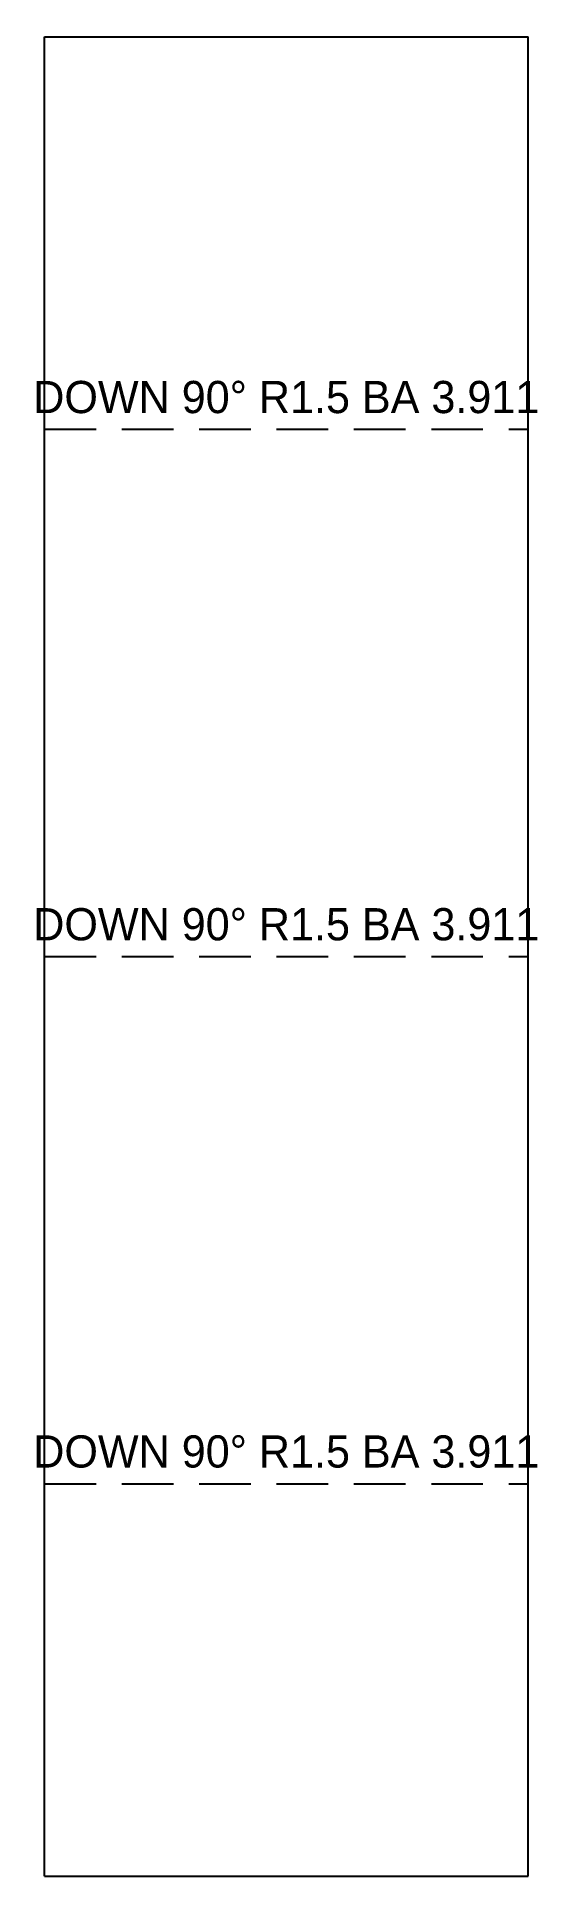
# Model space of a CAD drawing. Extents: x -1 to 38, y 0 to 143.
import ezdxf
from ezdxf.enums import TextEntityAlignment as Align

# ---------------------------------------------------------------- set-up
doc = ezdxf.new("R2010")
doc.units = 0
doc.linetypes.add('DASHED', pattern=[6, 4, -2])
for name, color, linetype in [('BEND_DOWN', 1, 'DASHED'), ('NOTES', 2, 'CONTINUOUS'), ('OUTLINE', 7, 'CONTINUOUS')]:
    doc.layers.add(name, color=color, linetype=linetype)

msp = doc.modelspace()

# ---------------------------------------------------------------- linework, layer by layer
at = {"layer": 'BEND_DOWN'}
for p, q in [((0, 112.28), (37.5, 112.28)), ((0, 71.37), (37.5, 71.37)), ((0, 30.46), (37.5, 30.46))]:
    msp.add_line(p, q, dxfattribs=at)
at = {"layer": 'OUTLINE'}
for p, q in [((0, 0), (0, 142.73)), ((0, 142.73), (37.5, 142.73)), ((37.5, 0), (37.5, 142.73)), ((0, 0), (37.5, 0))]:
    msp.add_line(p, q, dxfattribs=at)

# ---------------------------------------------------------------- texts
at = {"layer": 'NOTES'}
for p in [(18.75, 114.78), (18.75, 73.87), (18.75, 32.96)]:
    msp.add_text('DOWN 90%%d R1.5 BA 3.911', height=2.5, dxfattribs=at).set_placement(p, align=Align.MIDDLE_CENTER)

doc.saveas('drawing.dxf')
